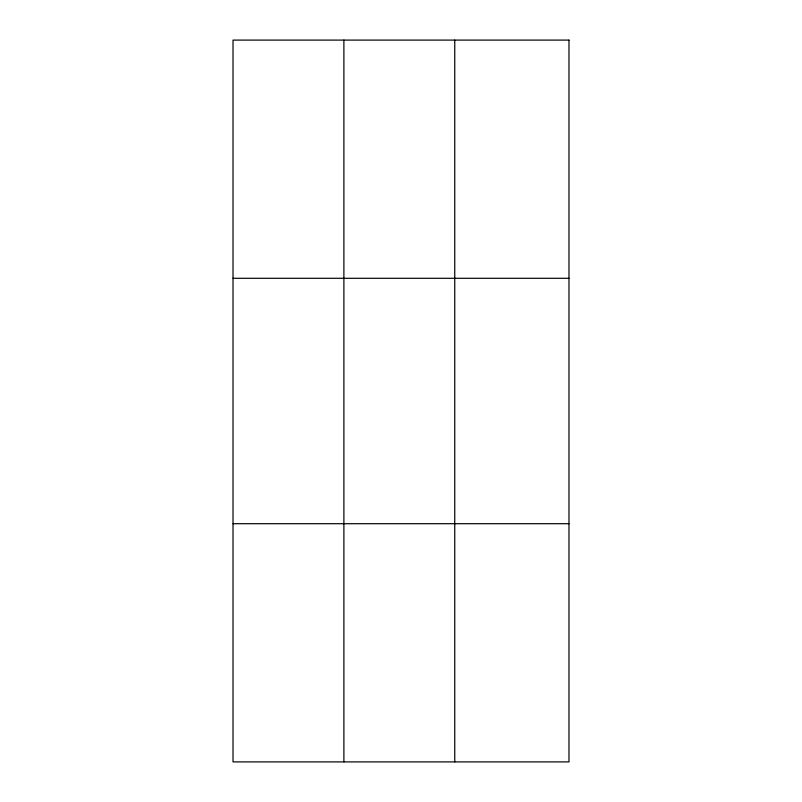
<?xml version="1.0" encoding="UTF-8"?>
<svg xmlns="http://www.w3.org/2000/svg" width="802" height="802" viewBox="0 0 802 802"><rect width="100%" height="100%" fill="white"/><g stroke="black" fill="none" stroke-linecap="round" stroke-linejoin="round"><path stroke-width="1.2" d="M343.888 40.1L343.888 761.9M454.754 40.1L454.754 761.9M233.021 278.294L568.979 278.294M233.021 523.706L568.979 523.706M568.979 40.1L568.979 761.9L233.021 761.9L233.021 40.1L568.979 40.1"/></g></svg>
